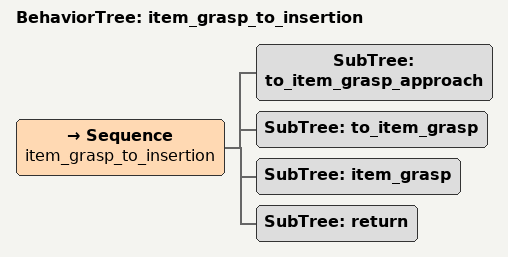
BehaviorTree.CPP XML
<?xml version="1.0"?>
<root BTCPP_format="4">
  <BehaviorTree ID="item_grasp_to_insertion">
    <Sequence name="item_grasp_to_insertion">
        <SubTree ID='to_item_grasp_approach'/>
        <SubTree ID='to_item_grasp'/>
        <SubTree ID='item_grasp'/>
        <SubTree ID='return'/>
    </Sequence>
  </BehaviorTree>
</root>
